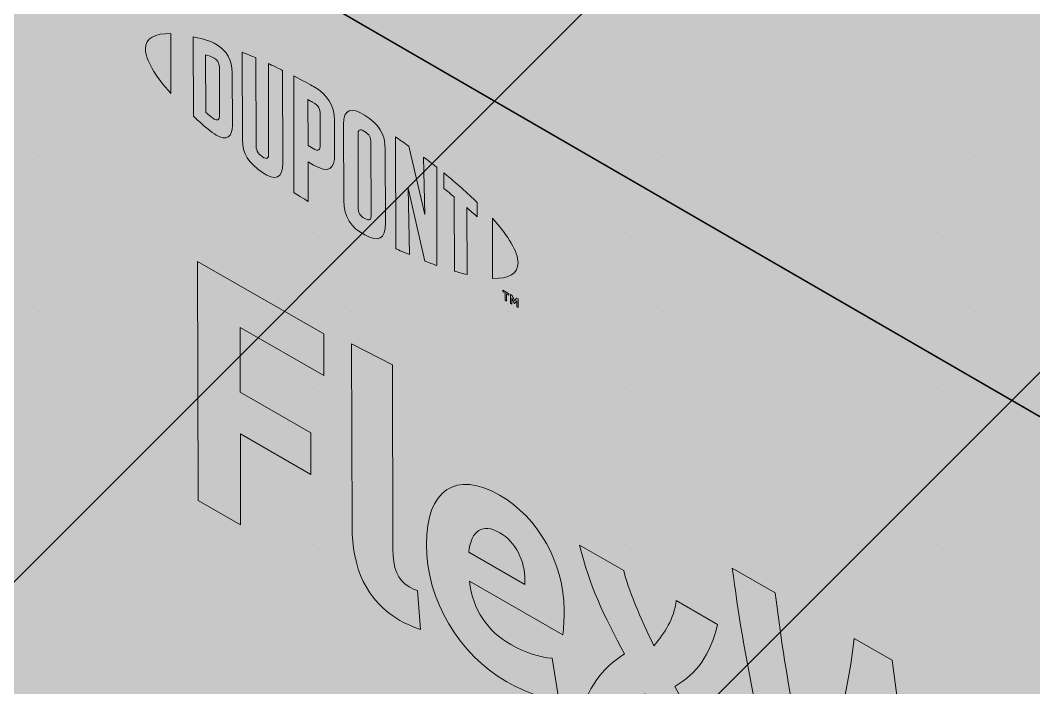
# Model space of a CAD drawing. Extents: x -1328 to 5679, y -4611 to 1603.
# Drawn here: x 811.45 to 829, y 908.5 to 920.06 of the extents above; entities that cross this region are included whole.
import ezdxf

# ---------------------------------------------------------------- set-up
doc = ezdxf.new("R2010")
doc.units = 0
doc.header["$MEASUREMENT"] = 0
for name, color, linetype, lineweight in [('.ATI-HATCH', 7, 'Continuous', 0), ('G-ANNO-TTLB', 7, 'Continuous', 0), ('TYVEK', 7, 'Continuous', 0)]:
    doc.layers.add(name, color=color, linetype=linetype, lineweight=lineweight)

# ---------------------------------------------------------------- blocks, each defined once
blk = doc.blocks.new('Block_97')
at = {"layer": 'TYVEK', "true_color": 0x003b71, "transparency": 33554687}
h = blk.add_hatch(color=156, dxfattribs=at)
h.dxf.hatch_style = 2
edge = h.paths.add_edge_path()
edge.add_spline(control_points=[(814.532, 911.743), (814.532, 911.743), (814.521, 915.884), (814.521, 915.884), (814.521, 915.884), (816.707, 914.629), (816.707, 914.629), (816.707, 914.629), (816.709, 913.908), (816.709, 913.908), (816.709, 913.908), (815.257, 914.741), (815.257, 914.741), (815.257, 914.741), (815.26, 913.617), (815.26, 913.617), (815.26, 913.617), (816.481, 912.916), (816.481, 912.916), (816.481, 912.916), (816.482, 912.194), (816.482, 912.194), (816.482, 912.194), (815.261, 912.895), (815.261, 912.895), (815.261, 912.895), (815.265, 911.322), (815.265, 911.322), (815.265, 911.322), (814.532, 911.743), (814.532, 911.743)], knot_values=[0, 0, 0, 0, 1, 1, 1, 2, 2, 2, 3, 3, 3, 4, 4, 4, 5, 5, 5, 6, 6, 6, 7, 7, 7, 8, 8, 8, 9, 9, 9, 10, 10, 10, 10], degree=3, periodic=0)
h = blk.add_hatch(color=156, dxfattribs=at)
h.dxf.hatch_style = 2
edge = h.paths.add_edge_path()
edge.add_spline(control_points=[(817.905, 910.899), (817.905, 910.58), (817.978, 910.367), (818.183, 910.249), (818.234, 910.22), (818.285, 910.196), (818.332, 910.182), (818.332, 910.182), (818.384, 909.507), (818.384, 909.507), (818.287, 909.54), (818.128, 909.607), (818.025, 909.666), (817.435, 910.005), (817.198, 910.584), (817.197, 911.294), (817.197, 911.294), (817.189, 914.453), (817.189, 914.453), (817.189, 914.453), (817.897, 914.094), (817.897, 914.094), (817.897, 914.094), (817.905, 910.899), (817.905, 910.899)], knot_values=[0, 0, 0, 0, 1, 1, 1, 2, 2, 2, 3, 3, 3, 4, 4, 4, 5, 5, 5, 6, 6, 6, 7, 7, 7, 8, 8, 8, 8], degree=3, periodic=0)
h = blk.add_hatch(color=156, dxfattribs=at)
h.dxf.hatch_style = 2
edge = h.paths.add_edge_path()
edge.add_spline(control_points=[(819.216, 910.849), (819.216, 910.849), (820.191, 910.29), (820.191, 910.29), (820.191, 910.29), (820.191, 910.361), (820.191, 910.361), (820.19, 910.692), (820.035, 911.023), (819.753, 911.185), (819.456, 911.356), (819.261, 911.225), (819.216, 910.849)], knot_values=[0, 0, 0, 0, 1, 1, 1, 2, 2, 2, 3, 3, 3, 4, 4, 4, 4], degree=3, periodic=0)
edge = h.paths.add_edge_path()
edge.add_spline(control_points=[(820.775, 908.289), (820.549, 908.3), (820.216, 908.409), (819.877, 908.603), (819.051, 909.077), (818.486, 910.005), (818.483, 910.987), (818.481, 911.927), (818.997, 912.269), (819.752, 911.836), (820.424, 911.45), (820.866, 910.646), (820.868, 909.854), (820.869, 909.676), (820.859, 909.528), (820.849, 909.416), (820.849, 909.416), (819.228, 910.347), (819.228, 910.347), (819.295, 909.835), (819.537, 909.484), (819.947, 909.248), (820.199, 909.104), (820.44, 909.03), (820.66, 909.01), (820.66, 909.01), (820.775, 908.289), (820.775, 908.289)], knot_values=[0, 0, 0, 0, 1, 1, 1, 2, 2, 2, 3, 3, 3, 4, 4, 4, 5, 5, 5, 6, 6, 6, 7, 7, 7, 8, 8, 8, 9, 9, 9, 9], degree=3, periodic=0)
h = blk.add_hatch(color=156, dxfattribs=at)
h.dxf.hatch_style = 2
edge = h.paths.add_edge_path()
edge.add_spline(control_points=[(821.915, 909.087), (821.57, 909.722), (821.297, 910.287), (821.137, 910.969), (821.137, 910.969), (821.901, 910.531), (821.901, 910.531), (821.969, 910.226), (822.195, 909.694), (822.422, 909.228), (822.611, 909.444), (822.774, 909.699), (822.809, 910.009), (822.809, 910.009), (823.528, 909.597), (823.528, 909.597), (823.396, 909.058), (823.171, 908.756), (822.787, 908.522), (823.158, 907.83), (823.41, 907.272), (823.622, 906.524), (823.622, 906.524), (822.858, 906.963), (822.858, 906.963), (822.749, 907.356), (822.492, 907.947), (822.275, 908.396), (822.081, 908.183), (821.897, 907.934), (821.827, 907.555), (821.827, 907.555), (821.139, 907.95), (821.139, 907.95), (821.266, 908.491), (821.506, 908.826), (821.915, 909.087)], knot_values=[0, 0, 0, 0, 1, 1, 1, 2, 2, 2, 3, 3, 3, 4, 4, 4, 5, 5, 5, 6, 6, 6, 7, 7, 7, 8, 8, 8, 9, 9, 9, 10, 10, 10, 11, 11, 11, 12, 12, 12, 12], degree=3, periodic=0)
h = blk.add_hatch(color=156, dxfattribs=at)
h.dxf.hatch_style = 2
edge = h.paths.add_edge_path()
edge.add_spline(control_points=[(827.916, 908.194), (827.916, 908.194), (828.665, 907.764), (828.665, 907.764), (828.474, 906.497), (828.139, 905.065), (827.706, 904.18), (827.706, 904.18), (826.9, 904.642), (826.9, 904.642), (826.647, 905.526), (826.419, 906.525), (826.227, 907.604), (826.035, 906.746), (825.816, 906.003), (825.561, 905.411), (825.561, 905.411), (824.756, 905.873), (824.756, 905.873), (824.343, 907.245), (823.975, 909.08), (823.781, 910.568), (823.781, 910.568), (824.525, 910.141), (824.525, 910.141), (824.687, 908.801), (824.978, 907.234), (825.19, 906.421), (825.409, 906.987), (825.749, 908.15), (825.895, 909.354), (825.895, 909.354), (826.552, 908.977), (826.552, 908.977), (826.709, 907.599), (827.046, 906.047), (827.273, 905.226), (827.477, 905.8), (827.765, 907.034), (827.916, 908.194)], knot_values=[0, 0, 0, 0, 1, 1, 1, 2, 2, 2, 3, 3, 3, 4, 4, 4, 5, 5, 5, 6, 6, 6, 7, 7, 7, 8, 8, 8, 9, 9, 9, 10, 10, 10, 11, 11, 11, 12, 12, 12, 13, 13, 13, 13], degree=3, periodic=0)
at = {"layer": 'TYVEK'}
for points, knots in [([(814.532, 911.743), (814.532, 911.743), (814.521, 915.884), (814.521, 915.884), (814.521, 915.884), (816.707, 914.629), (816.707, 914.629), (816.707, 914.629), (816.709, 913.908), (816.709, 913.908), (816.709, 913.908), (815.257, 914.741), (815.257, 914.741), (815.257, 914.741), (815.26, 913.617), (815.26, 913.617), (815.26, 913.617), (816.481, 912.916), (816.481, 912.916), (816.481, 912.916), (816.482, 912.194), (816.482, 912.194), (816.482, 912.194), (815.261, 912.895), (815.261, 912.895), (815.261, 912.895), (815.265, 911.322), (815.265, 911.322), (815.265, 911.322), (814.532, 911.743), (814.532, 911.743)], [0, 0, 0, 0, 1, 1, 1, 2, 2, 2, 3, 3, 3, 4, 4, 4, 5, 5, 5, 6, 6, 6, 7, 7, 7, 8, 8, 8, 9, 9, 9, 10, 10, 10, 10]), ([(817.905, 910.899), (817.905, 910.58), (817.978, 910.367), (818.183, 910.249), (818.234, 910.22), (818.285, 910.196), (818.332, 910.182), (818.332, 910.182), (818.384, 909.507), (818.384, 909.507), (818.287, 909.54), (818.128, 909.607), (818.025, 909.666), (817.435, 910.005), (817.198, 910.584), (817.197, 911.294), (817.197, 911.294), (817.189, 914.453), (817.189, 914.453), (817.189, 914.453), (817.897, 914.094), (817.897, 914.094), (817.897, 914.094), (817.905, 910.899), (817.905, 910.899)], [0, 0, 0, 0, 1, 1, 1, 2, 2, 2, 3, 3, 3, 4, 4, 4, 5, 5, 5, 6, 6, 6, 7, 7, 7, 8, 8, 8, 8]), ([(820.775, 908.289), (820.549, 908.3), (820.216, 908.409), (819.877, 908.603), (819.051, 909.077), (818.486, 910.005), (818.483, 910.987), (818.481, 911.927), (818.997, 912.269), (819.752, 911.836), (820.424, 911.45), (820.866, 910.646), (820.868, 909.854), (820.869, 909.676), (820.859, 909.528), (820.849, 909.416), (820.849, 909.416), (819.228, 910.347), (819.228, 910.347), (819.295, 909.835), (819.537, 909.484), (819.947, 909.248), (820.199, 909.104), (820.44, 909.03), (820.66, 909.01), (820.66, 909.01), (820.775, 908.289), (820.775, 908.289)], [0, 0, 0, 0, 1, 1, 1, 2, 2, 2, 3, 3, 3, 4, 4, 4, 5, 5, 5, 6, 6, 6, 7, 7, 7, 8, 8, 8, 9, 9, 9, 9]), ([(819.216, 910.849), (819.216, 910.849), (820.191, 910.29), (820.191, 910.29), (820.191, 910.29), (820.191, 910.361), (820.191, 910.361), (820.19, 910.692), (820.035, 911.023), (819.753, 911.185), (819.456, 911.356), (819.261, 911.225), (819.216, 910.849)], [0, 0, 0, 0, 1, 1, 1, 2, 2, 2, 3, 3, 3, 4, 4, 4, 4]), ([(821.915, 909.087), (821.57, 909.722), (821.297, 910.287), (821.137, 910.969), (821.137, 910.969), (821.901, 910.531), (821.901, 910.531), (821.969, 910.226), (822.195, 909.694), (822.422, 909.228), (822.611, 909.444), (822.774, 909.699), (822.809, 910.009), (822.809, 910.009), (823.528, 909.597), (823.528, 909.597), (823.396, 909.058), (823.171, 908.756), (822.787, 908.522), (823.158, 907.83), (823.41, 907.272), (823.622, 906.524), (823.622, 906.524), (822.858, 906.963), (822.858, 906.963), (822.749, 907.356), (822.492, 907.947), (822.275, 908.396), (822.081, 908.183), (821.897, 907.934), (821.827, 907.555), (821.827, 907.555), (821.139, 907.95), (821.139, 907.95), (821.266, 908.491), (821.506, 908.826), (821.915, 909.087)], [0, 0, 0, 0, 1, 1, 1, 2, 2, 2, 3, 3, 3, 4, 4, 4, 5, 5, 5, 6, 6, 6, 7, 7, 7, 8, 8, 8, 9, 9, 9, 10, 10, 10, 11, 11, 11, 12, 12, 12, 12]), ([(827.916, 908.194), (827.916, 908.194), (828.665, 907.764), (828.665, 907.764), (828.474, 906.497), (828.139, 905.065), (827.706, 904.18), (827.706, 904.18), (826.9, 904.642), (826.9, 904.642), (826.647, 905.526), (826.419, 906.525), (826.227, 907.604), (826.035, 906.746), (825.816, 906.003), (825.561, 905.411), (825.561, 905.411), (824.756, 905.873), (824.756, 905.873), (824.343, 907.245), (823.975, 909.08), (823.781, 910.568), (823.781, 910.568), (824.525, 910.141), (824.525, 910.141), (824.687, 908.801), (824.978, 907.234), (825.19, 906.421), (825.409, 906.987), (825.749, 908.15), (825.895, 909.354), (825.895, 909.354), (826.552, 908.977), (826.552, 908.977), (826.709, 907.599), (827.046, 906.047), (827.273, 905.226), (827.477, 905.8), (827.765, 907.034), (827.916, 908.194)], [0, 0, 0, 0, 1, 1, 1, 2, 2, 2, 3, 3, 3, 4, 4, 4, 5, 5, 5, 6, 6, 6, 7, 7, 7, 8, 8, 8, 9, 9, 9, 10, 10, 10, 11, 11, 11, 12, 12, 12, 13, 13, 13, 13])]:
    blk.add_open_spline(points, degree=3, knots=knots, dxfattribs=at)
blk = doc.blocks.new('Block_98')
at = {"layer": 'TYVEK', "true_color": 0x003b71, "transparency": 33554687}
h = blk.add_hatch(color=156, dxfattribs=at)
h.dxf.hatch_style = 2
edge = h.paths.add_edge_path()
edge.add_spline(control_points=[(813.619, 919.562), (813.62, 919.372), (813.78, 919.101), (814.06, 918.788), (814.06, 918.788), (814.058, 919.827), (814.058, 919.827), (813.779, 919.836), (813.619, 919.751), (813.619, 919.562)], knot_values=[0, 0, 0, 0, 1, 1, 1, 2, 2, 2, 3, 3, 3, 3], degree=3, periodic=0)
h = blk.add_hatch(color=156, dxfattribs=at)
h.dxf.hatch_style = 2
edge = h.paths.add_edge_path()
edge.add_spline(control_points=[(814.9, 918.402), (814.901, 918.323), (814.859, 918.32), (814.809, 918.348), (814.771, 918.371), (814.711, 918.421), (814.662, 918.464), (814.662, 918.464), (814.66, 919.458), (814.66, 919.458), (814.709, 919.445), (814.768, 919.427), (814.807, 919.405), (814.857, 919.376), (814.898, 919.326), (814.898, 919.246), (814.898, 919.246), (814.9, 918.402), (814.9, 918.402)], knot_values=[0, 0, 0, 0, 1, 1, 1, 2, 2, 2, 3, 3, 3, 4, 4, 4, 5, 5, 5, 6, 6, 6, 6], degree=3, periodic=0)
edge = h.paths.add_edge_path()
edge.add_spline(control_points=[(814.839, 919.646), (814.761, 919.691), (814.648, 919.729), (814.444, 919.774), (814.444, 919.774), (814.448, 918.396), (814.448, 918.396), (814.627, 918.23), (814.765, 918.115), (814.843, 918.07), (815.023, 917.966), (815.124, 918.035), (815.123, 918.239), (815.123, 918.239), (815.121, 919.154), (815.121, 919.154), (815.121, 919.358), (815.019, 919.543), (814.839, 919.646)], knot_values=[0, 0, 0, 0, 1, 1, 1, 2, 2, 2, 3, 3, 3, 4, 4, 4, 5, 5, 5, 6, 6, 6, 6], degree=3, periodic=0)
h = blk.add_hatch(color=156, dxfattribs=at)
h.dxf.hatch_style = 2
edge = h.paths.add_edge_path()
edge.add_spline(control_points=[(815.751, 917.753), (815.751, 917.673), (815.727, 917.636), (815.641, 917.698), (815.556, 917.758), (815.533, 917.813), (815.533, 917.907), (815.533, 917.907), (815.53, 919.407), (815.53, 919.407), (815.473, 919.432), (815.348, 919.484), (815.294, 919.506), (815.294, 919.506), (815.298, 917.989), (815.298, 917.989), (815.298, 917.747), (815.401, 917.594), (815.642, 917.424), (815.863, 917.268), (815.998, 917.319), (815.997, 917.588), (815.997, 917.588), (815.993, 919.19), (815.993, 919.19), (815.947, 919.214), (815.796, 919.286), (815.747, 919.308), (815.747, 919.308), (815.751, 917.753), (815.751, 917.753)], knot_values=[0, 0, 0, 0, 1, 1, 1, 2, 2, 2, 3, 3, 3, 4, 4, 4, 5, 5, 5, 6, 6, 6, 7, 7, 7, 8, 8, 8, 9, 9, 9, 10, 10, 10, 10], degree=3, periodic=0)
h = blk.add_hatch(color=156, dxfattribs=at)
h.dxf.hatch_style = 2
edge = h.paths.add_edge_path()
edge.add_spline(control_points=[(816.646, 917.897), (816.646, 917.81), (816.62, 917.781), (816.52, 917.838), (816.52, 917.838), (816.433, 917.888), (816.433, 917.888), (816.433, 917.888), (816.432, 918.684), (816.432, 918.684), (816.47, 918.664), (816.49, 918.653), (816.513, 918.64), (816.622, 918.578), (816.644, 918.518), (816.644, 918.429), (816.644, 918.429), (816.646, 917.897), (816.646, 917.897)], knot_values=[0, 0, 0, 0, 1, 1, 1, 2, 2, 2, 3, 3, 3, 4, 4, 4, 5, 5, 5, 6, 6, 6, 6], degree=3, periodic=0)
edge = h.paths.add_edge_path()
edge.add_spline(control_points=[(816.527, 918.913), (816.484, 918.938), (816.328, 919.021), (816.185, 919.094), (816.185, 919.094), (816.19, 917.075), (816.19, 917.075), (816.239, 917.045), (816.367, 916.963), (816.436, 916.922), (816.436, 916.922), (816.434, 917.607), (816.434, 917.607), (816.434, 917.607), (816.53, 917.552), (816.53, 917.552), (816.788, 917.405), (816.895, 917.477), (816.894, 917.733), (816.894, 917.733), (816.893, 918.328), (816.893, 918.328), (816.892, 918.579), (816.771, 918.773), (816.527, 918.913)], knot_values=[0, 0, 0, 0, 1, 1, 1, 2, 2, 2, 3, 3, 3, 4, 4, 4, 5, 5, 5, 6, 6, 6, 7, 7, 7, 8, 8, 8, 8], degree=3, periodic=0)
h = blk.add_hatch(color=156, dxfattribs=at)
h.dxf.hatch_style = 2
edge = h.paths.add_edge_path()
edge.add_spline(control_points=[(817.526, 916.688), (817.526, 916.608), (817.503, 916.58), (817.416, 916.627), (817.326, 916.675), (817.302, 916.734), (817.302, 916.816), (817.302, 916.816), (817.299, 918.075), (817.299, 918.075), (817.298, 918.157), (817.323, 918.189), (817.412, 918.135), (817.499, 918.082), (817.523, 918.026), (817.523, 917.946), (817.523, 917.946), (817.526, 916.688), (817.526, 916.688)], knot_values=[0, 0, 0, 0, 1, 1, 1, 2, 2, 2, 3, 3, 3, 4, 4, 4, 5, 5, 5, 6, 6, 6, 6], degree=3, periodic=0)
edge = h.paths.add_edge_path()
edge.add_spline(control_points=[(817.412, 918.417), (817.184, 918.56), (817.048, 918.522), (817.049, 918.256), (817.049, 918.256), (817.052, 916.936), (817.052, 916.936), (817.053, 916.656), (817.176, 916.47), (817.417, 916.343), (817.652, 916.22), (817.775, 916.253), (817.774, 916.551), (817.774, 916.551), (817.771, 917.811), (817.771, 917.811), (817.77, 918.096), (817.659, 918.261), (817.412, 918.417)], knot_values=[0, 0, 0, 0, 1, 1, 1, 2, 2, 2, 3, 3, 3, 4, 4, 4, 5, 5, 5, 6, 6, 6, 6], degree=3, periodic=0)
h = blk.add_hatch(color=156, dxfattribs=at)
h.dxf.hatch_style = 2
edge = h.paths.add_edge_path()
edge.add_spline(control_points=[(818.455, 916.695), (818.455, 916.695), (818.18, 917.878), (818.18, 917.878), (818.106, 917.931), (818.016, 917.994), (817.947, 918.042), (817.947, 918.042), (817.952, 916.105), (817.952, 916.105), (818, 916.082), (818.124, 916.027), (818.188, 916), (818.188, 916), (818.166, 917.152), (818.166, 917.152), (818.166, 917.152), (818.457, 915.89), (818.457, 915.89), (818.519, 915.866), (818.608, 915.832), (818.667, 915.812), (818.667, 915.812), (818.663, 917.513), (818.663, 917.513), (818.602, 917.563), (818.49, 917.648), (818.436, 917.689), (818.436, 917.689), (818.455, 916.695), (818.455, 916.695)], knot_values=[0, 0, 0, 0, 1, 1, 1, 2, 2, 2, 3, 3, 3, 4, 4, 4, 5, 5, 5, 6, 6, 6, 7, 7, 7, 8, 8, 8, 9, 9, 9, 10, 10, 10, 10], degree=3, periodic=0)
h = blk.add_hatch(color=156, dxfattribs=at)
h.dxf.hatch_style = 2
edge = h.paths.add_edge_path()
edge.add_spline(control_points=[(818.786, 917.146), (818.846, 917.098), (818.906, 917.05), (818.965, 917.002), (818.965, 917.002), (818.968, 915.714), (818.968, 915.714), (819.022, 915.697), (819.122, 915.67), (819.188, 915.655), (819.188, 915.655), (819.185, 916.814), (819.185, 916.814), (819.249, 916.759), (819.31, 916.705), (819.365, 916.655), (819.365, 916.655), (819.364, 916.903), (819.364, 916.903), (819.19, 917.073), (819.003, 917.237), (818.785, 917.415), (818.785, 917.415), (818.786, 917.146), (818.786, 917.146)], knot_values=[0, 0, 0, 0, 1, 1, 1, 2, 2, 2, 3, 3, 3, 4, 4, 4, 5, 5, 5, 6, 6, 6, 7, 7, 7, 8, 8, 8, 8], degree=3, periodic=0)
h = blk.add_hatch(color=156, dxfattribs=at)
h.dxf.hatch_style = 2
edge = h.paths.add_edge_path()
edge.add_spline(control_points=[(820.07, 915.859), (820.071, 915.668), (819.911, 915.582), (819.631, 915.589), (819.631, 915.589), (819.629, 916.629), (819.629, 916.629), (819.909, 916.317), (820.07, 916.047), (820.07, 915.859)], knot_values=[0, 0, 0, 0, 1, 1, 1, 2, 2, 2, 3, 3, 3, 3], degree=3, periodic=0)
h = blk.add_hatch(color=156, dxfattribs=at)
h.dxf.hatch_style = 2
edge = h.paths.add_edge_path()
edge.add_spline(control_points=[(819.941, 915.308), (819.941, 915.308), (819.967, 915.293), (819.967, 915.293), (819.967, 915.293), (820.007, 915.199), (820.007, 915.199), (820.007, 915.199), (820.046, 915.248), (820.046, 915.248), (820.046, 915.248), (820.072, 915.233), (820.072, 915.233), (820.072, 915.233), (820.072, 915.083), (820.072, 915.083), (820.072, 915.083), (820.048, 915.097), (820.048, 915.097), (820.048, 915.097), (820.048, 915.203), (820.048, 915.203), (820.048, 915.203), (820.008, 915.155), (820.008, 915.155), (820.008, 915.155), (820.005, 915.156), (820.005, 915.156), (820.005, 915.156), (819.965, 915.251), (819.965, 915.251), (819.965, 915.251), (819.965, 915.144), (819.965, 915.144), (819.965, 915.144), (819.941, 915.158), (819.941, 915.158), (819.941, 915.158), (819.941, 915.308), (819.941, 915.308)], knot_values=[0, 0, 0, 0, 1, 1, 1, 2, 2, 2, 3, 3, 3, 4, 4, 4, 5, 5, 5, 6, 6, 6, 7, 7, 7, 8, 8, 8, 9, 9, 9, 10, 10, 10, 11, 11, 11, 12, 12, 12, 13, 13, 13, 13], degree=3, periodic=0)
edge = h.paths.add_edge_path()
edge.add_spline(control_points=[(819.848, 915.335), (819.848, 915.335), (819.808, 915.358), (819.808, 915.358), (819.808, 915.358), (819.808, 915.384), (819.808, 915.384), (819.808, 915.384), (819.913, 915.324), (819.913, 915.324), (819.913, 915.324), (819.913, 915.298), (819.913, 915.298), (819.913, 915.298), (819.873, 915.321), (819.873, 915.321), (819.873, 915.321), (819.873, 915.197), (819.873, 915.197), (819.873, 915.197), (819.848, 915.211), (819.848, 915.211), (819.848, 915.211), (819.848, 915.335), (819.848, 915.335)], knot_values=[0, 0, 0, 0, 1, 1, 1, 2, 2, 2, 3, 3, 3, 4, 4, 4, 5, 5, 5, 6, 6, 6, 7, 7, 7, 8, 8, 8, 8], degree=3, periodic=0)
at = {"layer": 'TYVEK'}
for points, knots in [([(813.619, 919.562), (813.62, 919.372), (813.78, 919.101), (814.06, 918.788), (814.06, 918.788), (814.058, 919.827), (814.058, 919.827), (813.779, 919.836), (813.619, 919.751), (813.619, 919.562)], [0, 0, 0, 0, 1, 1, 1, 2, 2, 2, 3, 3, 3, 3]), ([(814.839, 919.646), (814.761, 919.691), (814.648, 919.729), (814.444, 919.774), (814.444, 919.774), (814.448, 918.396), (814.448, 918.396), (814.627, 918.23), (814.765, 918.115), (814.843, 918.07), (815.023, 917.966), (815.124, 918.035), (815.123, 918.239), (815.123, 918.239), (815.121, 919.154), (815.121, 919.154), (815.121, 919.358), (815.019, 919.543), (814.839, 919.646)], [0, 0, 0, 0, 1, 1, 1, 2, 2, 2, 3, 3, 3, 4, 4, 4, 5, 5, 5, 6, 6, 6, 6]), ([(814.9, 918.402), (814.901, 918.323), (814.859, 918.32), (814.809, 918.348), (814.771, 918.371), (814.711, 918.421), (814.662, 918.464), (814.662, 918.464), (814.66, 919.458), (814.66, 919.458), (814.709, 919.445), (814.768, 919.427), (814.807, 919.405), (814.857, 919.376), (814.898, 919.326), (814.898, 919.246), (814.898, 919.246), (814.9, 918.402), (814.9, 918.402)], [0, 0, 0, 0, 1, 1, 1, 2, 2, 2, 3, 3, 3, 4, 4, 4, 5, 5, 5, 6, 6, 6, 6]), ([(815.751, 917.753), (815.751, 917.673), (815.727, 917.636), (815.641, 917.698), (815.556, 917.758), (815.533, 917.813), (815.533, 917.907), (815.533, 917.907), (815.53, 919.407), (815.53, 919.407), (815.473, 919.432), (815.348, 919.484), (815.294, 919.506), (815.294, 919.506), (815.298, 917.989), (815.298, 917.989), (815.298, 917.747), (815.401, 917.594), (815.642, 917.424), (815.863, 917.268), (815.998, 917.319), (815.997, 917.588), (815.997, 917.588), (815.993, 919.19), (815.993, 919.19), (815.947, 919.214), (815.796, 919.286), (815.747, 919.308), (815.747, 919.308), (815.751, 917.753), (815.751, 917.753)], [0, 0, 0, 0, 1, 1, 1, 2, 2, 2, 3, 3, 3, 4, 4, 4, 5, 5, 5, 6, 6, 6, 7, 7, 7, 8, 8, 8, 9, 9, 9, 10, 10, 10, 10]), ([(816.527, 918.913), (816.484, 918.938), (816.328, 919.021), (816.185, 919.094), (816.185, 919.094), (816.19, 917.075), (816.19, 917.075), (816.239, 917.045), (816.367, 916.963), (816.436, 916.922), (816.436, 916.922), (816.434, 917.607), (816.434, 917.607), (816.434, 917.607), (816.53, 917.552), (816.53, 917.552), (816.788, 917.405), (816.895, 917.477), (816.894, 917.733), (816.894, 917.733), (816.893, 918.328), (816.893, 918.328), (816.892, 918.579), (816.771, 918.773), (816.527, 918.913)], [0, 0, 0, 0, 1, 1, 1, 2, 2, 2, 3, 3, 3, 4, 4, 4, 5, 5, 5, 6, 6, 6, 7, 7, 7, 8, 8, 8, 8]), ([(816.646, 917.897), (816.646, 917.81), (816.62, 917.781), (816.52, 917.838), (816.52, 917.838), (816.433, 917.888), (816.433, 917.888), (816.433, 917.888), (816.432, 918.684), (816.432, 918.684), (816.47, 918.664), (816.49, 918.653), (816.513, 918.64), (816.622, 918.578), (816.644, 918.518), (816.644, 918.429), (816.644, 918.429), (816.646, 917.897), (816.646, 917.897)], [0, 0, 0, 0, 1, 1, 1, 2, 2, 2, 3, 3, 3, 4, 4, 4, 5, 5, 5, 6, 6, 6, 6]), ([(817.412, 918.417), (817.184, 918.56), (817.048, 918.522), (817.049, 918.256), (817.049, 918.256), (817.052, 916.936), (817.052, 916.936), (817.053, 916.656), (817.176, 916.47), (817.417, 916.343), (817.652, 916.22), (817.775, 916.253), (817.774, 916.551), (817.774, 916.551), (817.771, 917.811), (817.771, 917.811), (817.77, 918.096), (817.659, 918.261), (817.412, 918.417)], [0, 0, 0, 0, 1, 1, 1, 2, 2, 2, 3, 3, 3, 4, 4, 4, 5, 5, 5, 6, 6, 6, 6]), ([(817.526, 916.688), (817.526, 916.608), (817.503, 916.58), (817.416, 916.627), (817.326, 916.675), (817.302, 916.734), (817.302, 916.816), (817.302, 916.816), (817.299, 918.075), (817.299, 918.075), (817.298, 918.157), (817.323, 918.189), (817.412, 918.135), (817.499, 918.082), (817.523, 918.026), (817.523, 917.946), (817.523, 917.946), (817.526, 916.688), (817.526, 916.688)], [0, 0, 0, 0, 1, 1, 1, 2, 2, 2, 3, 3, 3, 4, 4, 4, 5, 5, 5, 6, 6, 6, 6]), ([(818.455, 916.695), (818.455, 916.695), (818.18, 917.878), (818.18, 917.878), (818.106, 917.931), (818.016, 917.994), (817.947, 918.042), (817.947, 918.042), (817.952, 916.105), (817.952, 916.105), (818, 916.082), (818.124, 916.027), (818.188, 916), (818.188, 916), (818.166, 917.152), (818.166, 917.152), (818.166, 917.152), (818.457, 915.89), (818.457, 915.89), (818.519, 915.866), (818.608, 915.832), (818.667, 915.812), (818.667, 915.812), (818.663, 917.513), (818.663, 917.513), (818.602, 917.563), (818.49, 917.648), (818.436, 917.689), (818.436, 917.689), (818.455, 916.695), (818.455, 916.695)], [0, 0, 0, 0, 1, 1, 1, 2, 2, 2, 3, 3, 3, 4, 4, 4, 5, 5, 5, 6, 6, 6, 7, 7, 7, 8, 8, 8, 9, 9, 9, 10, 10, 10, 10]), ([(818.786, 917.146), (818.846, 917.098), (818.906, 917.05), (818.965, 917.002), (818.965, 917.002), (818.968, 915.714), (818.968, 915.714), (819.022, 915.697), (819.122, 915.67), (819.188, 915.655), (819.188, 915.655), (819.185, 916.814), (819.185, 916.814), (819.249, 916.759), (819.31, 916.705), (819.365, 916.655), (819.365, 916.655), (819.364, 916.903), (819.364, 916.903), (819.19, 917.073), (819.003, 917.237), (818.785, 917.415), (818.785, 917.415), (818.786, 917.146), (818.786, 917.146)], [0, 0, 0, 0, 1, 1, 1, 2, 2, 2, 3, 3, 3, 4, 4, 4, 5, 5, 5, 6, 6, 6, 7, 7, 7, 8, 8, 8, 8]), ([(820.07, 915.859), (820.071, 915.668), (819.911, 915.582), (819.631, 915.589), (819.631, 915.589), (819.629, 916.629), (819.629, 916.629), (819.909, 916.317), (820.07, 916.047), (820.07, 915.859)], [0, 0, 0, 0, 1, 1, 1, 2, 2, 2, 3, 3, 3, 3]), ([(819.848, 915.335), (819.848, 915.335), (819.808, 915.358), (819.808, 915.358), (819.808, 915.358), (819.808, 915.384), (819.808, 915.384), (819.808, 915.384), (819.913, 915.324), (819.913, 915.324), (819.913, 915.324), (819.913, 915.298), (819.913, 915.298), (819.913, 915.298), (819.873, 915.321), (819.873, 915.321), (819.873, 915.321), (819.873, 915.197), (819.873, 915.197), (819.873, 915.197), (819.848, 915.211), (819.848, 915.211), (819.848, 915.211), (819.848, 915.335), (819.848, 915.335)], [0, 0, 0, 0, 1, 1, 1, 2, 2, 2, 3, 3, 3, 4, 4, 4, 5, 5, 5, 6, 6, 6, 7, 7, 7, 8, 8, 8, 8]), ([(819.941, 915.308), (819.941, 915.308), (819.967, 915.293), (819.967, 915.293), (819.967, 915.293), (820.007, 915.199), (820.007, 915.199), (820.007, 915.199), (820.046, 915.248), (820.046, 915.248), (820.046, 915.248), (820.072, 915.233), (820.072, 915.233), (820.072, 915.233), (820.072, 915.083), (820.072, 915.083), (820.072, 915.083), (820.048, 915.097), (820.048, 915.097), (820.048, 915.097), (820.048, 915.203), (820.048, 915.203), (820.048, 915.203), (820.008, 915.155), (820.008, 915.155), (820.008, 915.155), (820.005, 915.156), (820.005, 915.156), (820.005, 915.156), (819.965, 915.251), (819.965, 915.251), (819.965, 915.251), (819.965, 915.144), (819.965, 915.144), (819.965, 915.144), (819.941, 915.158), (819.941, 915.158), (819.941, 915.158), (819.941, 915.308), (819.941, 915.308)], [0, 0, 0, 0, 1, 1, 1, 2, 2, 2, 3, 3, 3, 4, 4, 4, 5, 5, 5, 6, 6, 6, 7, 7, 7, 8, 8, 8, 9, 9, 9, 10, 10, 10, 11, 11, 11, 12, 12, 12, 13, 13, 13, 13])]:
    blk.add_open_spline(points, degree=3, knots=knots, dxfattribs=at)
blk = doc.blocks.new('Block_96')
at = {"layer": 'TYVEK'}
for name in ['Block_98', 'Block_97']:
    blk.add_blockref(name, (0, 0), dxfattribs=at)
blk = doc.blocks.new('Block_249')
at = {"layer": '.ATI-HATCH'}
for points, knots in [([(781.09, 915.183), (781.09, 915.183), (809.864, 898.538), (809.864, 898.538), (809.864, 898.538), (835.933, 883.458), (835.933, 883.458), (844.539, 878.479), (855.552, 881.42), (860.53, 890.026), (862.115, 892.766), (862.95, 895.875), (862.95, 899.041), (862.95, 899.041), (862.95, 932.47), (862.95, 932.47), (862.95, 932.47), (836.886, 947.394), (836.886, 947.394), (836.886, 947.394), (836.886, 947.382), (836.886, 947.382), (836.886, 947.382), (836.886, 908.698), (836.886, 908.698), (836.886, 908.698), (809.864, 924.33), (809.864, 924.33), (809.864, 924.33), (754.117, 956.579), (754.117, 956.579), (754.117, 956.579), (754.202, 956.627), (754.202, 956.627), (754.202, 956.627), (754.202, 984.85), (754.202, 984.85), (754.202, 984.85), (731.804, 997.691), (731.804, 997.691), (731.804, 997.691), (731.804, 954.078), (731.804, 954.078), (731.804, 947.652), (735.23, 941.713), (740.792, 938.495), (740.792, 938.495), (781.09, 915.183), (781.09, 915.183)], [0, 0, 0, 0, 1, 1, 1, 2, 2, 2, 3, 3, 3, 4, 4, 4, 5, 5, 5, 6, 6, 6, 7, 7, 7, 8, 8, 8, 9, 9, 9, 10, 10, 10, 11, 11, 11, 12, 12, 12, 13, 13, 13, 14, 14, 14, 15, 15, 15, 16, 16, 16, 16]), ([(809.864, 924.33), (809.864, 924.33), (836.836, 908.727), (836.836, 908.727), (836.836, 908.727), (836.832, 910.68), (836.832, 910.68), (836.832, 910.68), (836.886, 922.65), (836.886, 922.65), (836.886, 922.65), (778.063, 956.679), (778.063, 956.679), (778.063, 956.679), (754.294, 956.679), (754.294, 956.679), (754.294, 956.679), (754.294, 956.477), (754.294, 956.477), (754.294, 956.477), (809.864, 924.33), (809.864, 924.33)], [0, 0, 0, 0, 1, 1, 1, 2, 2, 2, 3, 3, 3, 4, 4, 4, 5, 5, 5, 6, 6, 6, 7, 7, 7, 7])]:
    blk.add_open_spline(points, degree=3, knots=knots, dxfattribs=at)
at = {"layer": '.ATI-HATCH', "color": 8, "lineweight": 0, "true_color": 0x808080}
for points in [[(812.462, 919.075), (812.462, 919.075), (812.462, 919.075), (812.462, 919.075)], [(813.812, 919.075), (813.812, 919.075), (813.812, 919.075), (813.812, 919.075)], [(815.163, 919.075), (815.163, 919.075), (815.163, 919.075), (815.163, 919.075)], [(816.513, 919.075), (816.513, 919.075), (816.513, 919.075), (816.513, 919.075)], [(817.863, 919.075), (817.863, 919.075), (817.863, 919.075), (817.863, 919.075)], [(819.213, 919.075), (819.213, 919.075), (819.213, 919.075), (819.213, 919.075)], [(820.563, 919.075), (820.563, 919.075), (820.563, 919.075), (820.563, 919.075)], [(821.914, 919.075), (821.914, 919.075), (821.914, 919.075), (821.914, 919.075)], [(823.264, 919.075), (823.264, 919.075), (823.264, 919.075), (823.264, 919.075)], [(824.614, 919.075), (824.614, 919.075), (824.614, 919.075), (824.614, 919.075)], [(825.964, 919.075), (825.964, 919.075), (825.964, 919.075), (825.964, 919.075)], [(827.314, 919.075), (827.314, 919.075), (827.314, 919.075), (827.314, 919.075)], [(828.665, 919.075), (828.665, 919.075), (828.665, 919.075), (828.665, 919.075)], [(811.787, 917.725), (811.787, 917.725), (811.787, 917.725), (811.787, 917.725)], [(813.137, 917.725), (813.137, 917.725), (813.137, 917.725), (813.137, 917.725)], [(814.488, 917.725), (814.488, 917.725), (814.488, 917.725), (814.488, 917.725)], [(815.838, 917.725), (815.838, 917.725), (815.838, 917.725), (815.838, 917.725)], [(817.188, 917.725), (817.188, 917.725), (817.188, 917.725), (817.188, 917.725)], [(818.538, 917.725), (818.538, 917.725), (818.538, 917.725), (818.538, 917.725)], [(819.888, 917.725), (819.888, 917.725), (819.888, 917.725), (819.888, 917.725)], [(821.238, 917.725), (821.238, 917.725), (821.238, 917.725), (821.238, 917.725)], [(822.589, 917.725), (822.589, 917.725), (822.589, 917.725), (822.589, 917.725)], [(823.939, 917.725), (823.939, 917.725), (823.939, 917.725), (823.939, 917.725)], [(825.289, 917.725), (825.289, 917.725), (825.289, 917.725), (825.289, 917.725)], [(826.639, 917.725), (826.639, 917.725), (826.639, 917.725), (826.639, 917.725)], [(827.989, 917.725), (827.989, 917.725), (827.989, 917.725), (827.989, 917.725)], [(812.462, 916.375), (812.462, 916.375), (812.462, 916.375), (812.462, 916.375)], [(813.812, 916.375), (813.812, 916.375), (813.812, 916.375), (813.812, 916.375)], [(815.163, 916.375), (815.163, 916.375), (815.163, 916.375), (815.163, 916.375)], [(816.513, 916.375), (816.513, 916.375), (816.513, 916.375), (816.513, 916.375)], [(817.863, 916.375), (817.863, 916.375), (817.863, 916.375), (817.863, 916.375)], [(819.213, 916.375), (819.213, 916.375), (819.213, 916.375), (819.213, 916.375)], [(820.563, 916.375), (820.563, 916.375), (820.563, 916.375), (820.563, 916.375)], [(821.914, 916.375), (821.914, 916.375), (821.914, 916.375), (821.914, 916.375)], [(823.264, 916.375), (823.264, 916.375), (823.264, 916.375), (823.264, 916.375)], [(824.614, 916.375), (824.614, 916.375), (824.614, 916.375), (824.614, 916.375)], [(825.964, 916.375), (825.964, 916.375), (825.964, 916.375), (825.964, 916.375)], [(827.314, 916.375), (827.314, 916.375), (827.314, 916.375), (827.314, 916.375)], [(828.665, 916.375), (828.665, 916.375), (828.665, 916.375), (828.665, 916.375)], [(811.787, 915.024), (811.787, 915.024), (811.787, 915.024), (811.787, 915.024)], [(813.137, 915.024), (813.137, 915.024), (813.137, 915.024), (813.137, 915.024)], [(814.488, 915.024), (814.488, 915.024), (814.488, 915.024), (814.488, 915.024)], [(815.838, 915.024), (815.838, 915.024), (815.838, 915.024), (815.838, 915.024)], [(817.188, 915.024), (817.188, 915.024), (817.188, 915.024), (817.188, 915.024)], [(818.538, 915.024), (818.538, 915.024), (818.538, 915.024), (818.538, 915.024)], [(819.888, 915.024), (819.888, 915.024), (819.888, 915.024), (819.888, 915.024)], [(821.238, 915.024), (821.238, 915.024), (821.238, 915.024), (821.238, 915.024)], [(822.589, 915.024), (822.589, 915.024), (822.589, 915.024), (822.589, 915.024)], [(823.939, 915.024), (823.939, 915.024), (823.939, 915.024), (823.939, 915.024)], [(825.289, 915.024), (825.289, 915.024), (825.289, 915.024), (825.289, 915.024)], [(826.639, 915.024), (826.639, 915.024), (826.639, 915.024), (826.639, 915.024)], [(827.989, 915.024), (827.989, 915.024), (827.989, 915.024), (827.989, 915.024)], [(812.462, 913.674), (812.462, 913.674), (812.462, 913.674), (812.462, 913.674)], [(813.812, 913.674), (813.812, 913.674), (813.812, 913.674), (813.812, 913.674)], [(815.163, 913.674), (815.163, 913.674), (815.163, 913.674), (815.163, 913.674)], [(816.513, 913.674), (816.513, 913.674), (816.513, 913.674), (816.513, 913.674)], [(817.863, 913.674), (817.863, 913.674), (817.863, 913.674), (817.863, 913.674)], [(819.213, 913.674), (819.213, 913.674), (819.213, 913.674), (819.213, 913.674)], [(820.563, 913.674), (820.563, 913.674), (820.563, 913.674), (820.563, 913.674)], [(821.914, 913.674), (821.914, 913.674), (821.914, 913.674), (821.914, 913.674)], [(823.264, 913.674), (823.264, 913.674), (823.264, 913.674), (823.264, 913.674)], [(824.614, 913.674), (824.614, 913.674), (824.614, 913.674), (824.614, 913.674)], [(825.964, 913.674), (825.964, 913.674), (825.964, 913.674), (825.964, 913.674)], [(827.314, 913.674), (827.314, 913.674), (827.314, 913.674), (827.314, 913.674)], [(828.665, 913.674), (828.665, 913.674), (828.665, 913.674), (828.665, 913.674)], [(811.787, 912.324), (811.787, 912.324), (811.787, 912.324), (811.787, 912.324)], [(813.137, 912.324), (813.137, 912.324), (813.137, 912.324), (813.137, 912.324)], [(814.488, 912.324), (814.488, 912.324), (814.488, 912.324), (814.488, 912.324)], [(815.838, 912.324), (815.838, 912.324), (815.838, 912.324), (815.838, 912.324)], [(817.188, 912.324), (817.188, 912.324), (817.188, 912.324), (817.188, 912.324)], [(818.538, 912.324), (818.538, 912.324), (818.538, 912.324), (818.538, 912.324)], [(819.888, 912.324), (819.888, 912.324), (819.888, 912.324), (819.888, 912.324)], [(821.238, 912.324), (821.238, 912.324), (821.238, 912.324), (821.238, 912.324)], [(822.589, 912.324), (822.589, 912.324), (822.589, 912.324), (822.589, 912.324)], [(823.939, 912.324), (823.939, 912.324), (823.939, 912.324), (823.939, 912.324)], [(825.289, 912.324), (825.289, 912.324), (825.289, 912.324), (825.289, 912.324)], [(826.639, 912.324), (826.639, 912.324), (826.639, 912.324), (826.639, 912.324)], [(827.989, 912.324), (827.989, 912.324), (827.989, 912.324), (827.989, 912.324)], [(812.462, 910.974), (812.462, 910.974), (812.462, 910.974), (812.462, 910.974)], [(813.812, 910.974), (813.812, 910.974), (813.812, 910.974), (813.812, 910.974)], [(815.163, 910.974), (815.163, 910.974), (815.163, 910.974), (815.163, 910.974)], [(816.513, 910.974), (816.513, 910.974), (816.513, 910.974), (816.513, 910.974)], [(817.863, 910.974), (817.863, 910.974), (817.863, 910.974), (817.863, 910.974)], [(819.213, 910.974), (819.213, 910.974), (819.213, 910.974), (819.213, 910.974)], [(820.563, 910.974), (820.563, 910.974), (820.563, 910.974), (820.563, 910.974)], [(821.914, 910.974), (821.914, 910.974), (821.914, 910.974), (821.914, 910.974)], [(823.264, 910.974), (823.264, 910.974), (823.264, 910.974), (823.264, 910.974)], [(824.614, 910.974), (824.614, 910.974), (824.614, 910.974), (824.614, 910.974)], [(825.964, 910.974), (825.964, 910.974), (825.964, 910.974), (825.964, 910.974)], [(827.314, 910.974), (827.314, 910.974), (827.314, 910.974), (827.314, 910.974)], [(828.665, 910.974), (828.665, 910.974), (828.665, 910.974), (828.665, 910.974)], [(811.787, 909.624), (811.787, 909.624), (811.787, 909.624), (811.787, 909.624)], [(813.137, 909.624), (813.137, 909.624), (813.137, 909.624), (813.137, 909.624)], [(814.488, 909.624), (814.488, 909.624), (814.488, 909.624), (814.488, 909.624)], [(815.838, 909.624), (815.838, 909.624), (815.838, 909.624), (815.838, 909.624)], [(817.188, 909.624), (817.188, 909.624), (817.188, 909.624), (817.188, 909.624)], [(818.538, 909.624), (818.538, 909.624), (818.538, 909.624), (818.538, 909.624)], [(819.888, 909.624), (819.888, 909.624), (819.888, 909.624), (819.888, 909.624)], [(821.238, 909.624), (821.238, 909.624), (821.238, 909.624), (821.238, 909.624)], [(822.589, 909.624), (822.589, 909.624), (822.589, 909.624), (822.589, 909.624)], [(823.939, 909.624), (823.939, 909.624), (823.939, 909.624), (823.939, 909.624)], [(825.289, 909.624), (825.289, 909.624), (825.289, 909.624), (825.289, 909.624)], [(826.639, 909.624), (826.639, 909.624), (826.639, 909.624), (826.639, 909.624)], [(827.989, 909.624), (827.989, 909.624), (827.989, 909.624), (827.989, 909.624)]]:
    blk.add_open_spline(points, degree=3, dxfattribs=at)
blk = doc.blocks.new('Block_286')
at = {"layer": '.ATI-HATCH', "true_color": 0xe6e6e6, "transparency": 33554687}
h = blk.add_hatch(color=254, dxfattribs=at)
edge = h.paths.add_edge_path()
edge.add_spline(control_points=[(1182.214, 1445.142), (1182.214, 1445.142), (1180.781, 1445.094), (1180.781, 1445.094), (1180.781, 1445.094), (1177.77, 1444.998), (1177.77, 1444.998), (1177.77, 1444.998), (1166.303, 1444.521), (1166.303, 1444.521), (1166.303, 1444.521), (1165.157, 1444.473), (1165.157, 1444.473), (1165.157, 1444.473), (1145.423, 1443.709), (1145.423, 1443.709), (1145.423, 1443.709), (1141.457, 1443.565), (1141.457, 1443.565), (1141.457, 1443.565), (1119.622, 1442.705), (1119.622, 1442.705), (1119.622, 1442.705), (1092.721, 1441.654), (1092.721, 1441.654), (1092.721, 1441.654), (1088.852, 1441.51), (1088.852, 1441.51), (1088.852, 1441.51), (1067.875, 1440.698), (1067.875, 1440.698), (1067.875, 1440.698), (1054.068, 1440.173), (1054.068, 1440.173), (1054.068, 1440.173), (977.093, 1437.162), (977.093, 1437.162), (977.093, 1437.162), (898.065, 1434.056), (898.065, 1434.056), (898.065, 1434.056), (860.987, 1432.623), (860.987, 1432.623), (860.987, 1432.623), (827.398, 1431.333), (827.398, 1431.333), (827.398, 1431.333), (798.682, 1430.186), (798.682, 1430.186), (798.682, 1430.186), (776.416, 1429.326), (776.416, 1429.326), (776.416, 1429.326), (761.986, 1428.753), (761.986, 1428.753), (761.986, 1428.753), (756.826, 1428.562), (756.826, 1428.562), (756.826, 1428.562), (771.781, 845.355), (771.781, 845.355), (771.781, 845.355), (771.83, 844.019), (771.83, 844.019), (771.83, 844.019), (1169.647, 897.245), (1169.647, 897.245), (1169.647, 897.245), (1182.214, 1445.142), (1182.214, 1445.142)], knot_values=[0, 0, 0, 0, 1, 1, 1, 2, 2, 2, 3, 3, 3, 4, 4, 4, 5, 5, 5, 6, 6, 6, 7, 7, 7, 8, 8, 8, 9, 9, 9, 10, 10, 10, 11, 11, 11, 12, 12, 12, 13, 13, 13, 14, 14, 14, 15, 15, 15, 16, 16, 16, 17, 17, 17, 18, 18, 18, 19, 19, 19, 20, 20, 20, 21, 21, 21, 22, 22, 22, 23, 23, 23, 23], degree=3, periodic=0)
edge.add_line((1182.214, 1445.142), (1182.214, 1445.142))
edge = h.paths.add_edge_path()
edge.add_spline(control_points=[(877.041, 981.958), (877.041, 981.958), (876.946, 991.037), (876.946, 991.037), (876.946, 991.037), (873.697, 1249.672), (873.697, 1249.672), (873.697, 1249.672), (873.458, 1251.249), (873.458, 1251.249), (873.458, 1251.249), (873.649, 1251.727), (873.649, 1251.727), (873.649, 1251.727), (873.124, 1294.968), (873.124, 1294.968), (873.124, 1294.968), (873.028, 1302.613), (873.028, 1302.613), (873.028, 1302.613), (873.028, 1302.996), (873.028, 1302.996), (873.028, 1302.996), (1071.269, 1314.988), (1071.269, 1314.988), (1071.269, 1314.988), (1075.903, 1315.227), (1075.903, 1315.227), (1075.903, 1315.227), (1076.429, 1315.275), (1076.429, 1315.275), (1076.429, 1315.275), (1077.767, 1315.37), (1077.767, 1315.37), (1077.767, 1315.37), (1077.241, 1267.972), (1077.241, 1267.972), (1077.241, 1267.972), (1077.48, 1267.494), (1077.48, 1267.494), (1077.48, 1267.494), (1077.193, 1263.72), (1077.193, 1263.72), (1077.193, 1263.72), (1075.33, 1096.919), (1075.33, 1096.919), (1075.33, 1096.919), (1075.569, 1096.441), (1075.569, 1096.441), (1075.569, 1096.441), (1075.281, 1093.908), (1075.281, 1093.908), (1075.281, 1093.908), (1074.184, 995.242), (1074.184, 995.242), (1074.184, 995.242), (877.185, 972.641), (877.185, 972.641), (877.185, 972.641), (877.137, 973.741), (877.137, 973.741), (877.137, 973.741), (877.137, 974.267), (877.137, 974.267), (877.137, 974.267), (877.041, 981.912), (877.041, 981.912), (877.041, 981.912), (877.041, 981.958), (877.041, 981.958)], knot_values=[0, 0, 0, 0, 1, 1, 1, 2, 2, 2, 3, 3, 3, 4, 4, 4, 5, 5, 5, 6, 6, 6, 7, 7, 7, 8, 8, 8, 9, 9, 9, 10, 10, 10, 11, 11, 11, 12, 12, 12, 13, 13, 13, 14, 14, 14, 15, 15, 15, 16, 16, 16, 17, 17, 17, 18, 18, 18, 19, 19, 19, 20, 20, 20, 21, 21, 21, 22, 22, 22, 23, 23, 23, 23], degree=3, periodic=0)
edge.add_line((877.041, 981.958), (877.041, 981.958))
at = {"layer": '.ATI-HATCH', "true_color": 0x000000, "transparency": 33554687}
h = blk.add_hatch(dxfattribs=at)
h.set_pattern_fill('_U', color=18, scale=10, angle=45, style=2, pattern_type=0)
h.set_pattern_definition([(45, (0, 0), (-7.071067, 7.07107), [])])
h.paths.add_polyline_path([(796.02, 1137.072), (875.817, 1145.362), (878.128, 972.24), (1075.126, 994.841), (1076.971, 1167.606), (1150.732, 1175.19), (1145.111, 930.504), (803.205, 886.833)])
at = {"layer": '.ATI-HATCH'}
for points, knots in [([(1182.214, 1445.142), (1182.214, 1445.142), (1180.781, 1445.094), (1180.781, 1445.094), (1180.781, 1445.094), (1177.77, 1444.998), (1177.77, 1444.998), (1177.77, 1444.998), (1166.303, 1444.521), (1166.303, 1444.521), (1166.303, 1444.521), (1165.157, 1444.473), (1165.157, 1444.473), (1165.157, 1444.473), (1145.423, 1443.709), (1145.423, 1443.709), (1145.423, 1443.709), (1141.457, 1443.565), (1141.457, 1443.565), (1141.457, 1443.565), (1119.622, 1442.705), (1119.622, 1442.705), (1119.622, 1442.705), (1092.721, 1441.654), (1092.721, 1441.654), (1092.721, 1441.654), (1088.852, 1441.51), (1088.852, 1441.51), (1088.852, 1441.51), (1067.875, 1440.698), (1067.875, 1440.698), (1067.875, 1440.698), (1054.068, 1440.173), (1054.068, 1440.173), (1054.068, 1440.173), (977.093, 1437.162), (977.093, 1437.162), (977.093, 1437.162), (898.065, 1434.056), (898.065, 1434.056), (898.065, 1434.056), (860.987, 1432.623), (860.987, 1432.623), (860.987, 1432.623), (827.398, 1431.333), (827.398, 1431.333), (827.398, 1431.333), (798.682, 1430.186), (798.682, 1430.186), (798.682, 1430.186), (776.416, 1429.326), (776.416, 1429.326), (776.416, 1429.326), (761.986, 1428.753), (761.986, 1428.753), (761.986, 1428.753), (756.826, 1428.562), (756.826, 1428.562), (756.826, 1428.562), (771.781, 845.355), (771.781, 845.355), (771.781, 845.355), (771.83, 844.019), (771.83, 844.019), (771.83, 844.019), (1169.647, 897.245), (1169.647, 897.245), (1169.647, 897.245), (1182.214, 1445.142), (1182.214, 1445.142)], [0, 0, 0, 0, 1, 1, 1, 2, 2, 2, 3, 3, 3, 4, 4, 4, 5, 5, 5, 6, 6, 6, 7, 7, 7, 8, 8, 8, 9, 9, 9, 10, 10, 10, 11, 11, 11, 12, 12, 12, 13, 13, 13, 14, 14, 14, 15, 15, 15, 16, 16, 16, 17, 17, 17, 18, 18, 18, 19, 19, 19, 20, 20, 20, 21, 21, 21, 22, 22, 22, 23, 23, 23, 23]), ([(788.322, 1378.779), (788.322, 1378.779), (1155.317, 1395.419), (1155.317, 1395.419), (1155.317, 1395.419), (1144.674, 931.052), (1144.674, 931.052), (1144.674, 931.052), (803.187, 887.435), (803.187, 887.435), (803.187, 887.435), (788.322, 1378.779), (788.322, 1378.779)], [0, 0, 0, 0, 1, 1, 1, 2, 2, 2, 3, 3, 3, 4, 4, 4, 4])]:
    blk.add_open_spline(points, degree=3, knots=knots, dxfattribs=at)
at = {"layer": '.ATI-HATCH', "color": 18, "lineweight": 18, "true_color": 0x000000}
blk.add_open_spline([(788.322, 1378.779), (788.322, 1378.779), (1155.317, 1395.419), (1155.317, 1395.419), (1155.317, 1395.419), (1144.674, 931.052), (1144.674, 931.052), (1144.674, 931.052), (803.187, 887.435), (803.187, 887.435), (803.187, 887.435), (788.322, 1378.779), (788.322, 1378.779)], degree=3, knots=[0, 0, 0, 0, 1, 1, 1, 2, 2, 2, 3, 3, 3, 4, 4, 4, 4], dxfattribs=at)
blk = doc.blocks.new('Block_285')
at = {"layer": '.ATI-HATCH'}
blk.add_blockref('Block_286', (0, 0), dxfattribs=at)

msp = doc.modelspace()

# ---------------------------------------------------------------- hatches: boundary and pattern name
at = {"layer": 'G-ANNO-TTLB', "true_color": 0xff00ff, "transparency": 33554687}
h = msp.add_hatch(color=6, dxfattribs=at)
edge = h.paths.add_edge_path()
edge.add_spline(control_points=[(1625.998, -853.91), (1625.998, -853.91), (-1303.52, -853.91), (-1303.52, -853.91), (-1303.52, -853.91), (-1303.52, 1603.09), (-1303.52, 1603.09), (-1303.52, 1603.09), (1625.998, 1603.09), (1625.998, 1603.09), (1625.998, 1603.09), (1625.998, -853.91), (1625.998, -853.91)], knot_values=[0, 0, 0, 0, 1, 1, 1, 2, 2, 2, 3, 3, 3, 4, 4, 4, 4], degree=3, periodic=0)
edge = h.paths.add_edge_path()
edge.add_spline(control_points=[(-1294.52, 1594.09), (-1294.52, 1594.09), (-1294.52, -844.91), (-1294.52, -844.91), (-1294.52, -844.91), (1616.998, -844.91), (1616.998, -844.91), (1616.998, -844.91), (1616.998, 1594.09), (1616.998, 1594.09), (1616.998, 1594.09), (-1294.52, 1594.09), (-1294.52, 1594.09)], knot_values=[0, 0, 0, 0, 1, 1, 1, 2, 2, 2, 3, 3, 3, 4, 4, 4, 4], degree=3, periodic=0)
edge.add_line((-1294.52, 1594.09), (-1294.52, 1594.09))

# ---------------------------------------------------------------- linework, layer by layer
at = {"layer": 'G-ANNO-TTLB'}
for points in [[(1625.998, -853.91), (1625.998, -853.91), (-1303.52, -853.91), (-1303.52, -853.91), (-1303.52, -853.91), (-1303.52, 1603.09), (-1303.52, 1603.09), (-1303.52, 1603.09), (1625.998, 1603.09), (1625.998, 1603.09), (1625.998, 1603.09), (1625.998, -853.91), (1625.998, -853.91)], [(-1294.52, 1594.09), (-1294.52, 1594.09), (-1294.52, -844.91), (-1294.52, -844.91), (-1294.52, -844.91), (1616.998, -844.91), (1616.998, -844.91), (1616.998, -844.91), (1616.998, 1594.09), (1616.998, 1594.09), (1616.998, 1594.09), (-1294.52, 1594.09), (-1294.52, 1594.09)]]:
    msp.add_open_spline(points, degree=3, knots=[0, 0, 0, 0, 1, 1, 1, 2, 2, 2, 3, 3, 3, 4, 4, 4, 4], dxfattribs=at)
at = {"layer": 'TYVEK', "color": 4, "lineweight": 25, "true_color": 0x00ffff}
msp.add_line((809.864, 924.33), (836.836, 908.727), dxfattribs=at)

# ---------------------------------------------------------------- block references
at = {"layer": '.ATI-HATCH'}
for name in ['Block_285', 'Block_249']:
    msp.add_blockref(name, (0, 0), dxfattribs=at)
at = {"layer": 'TYVEK'}
msp.add_blockref('Block_96', (0, 0), dxfattribs=at)

doc.saveas('drawing.dxf')
